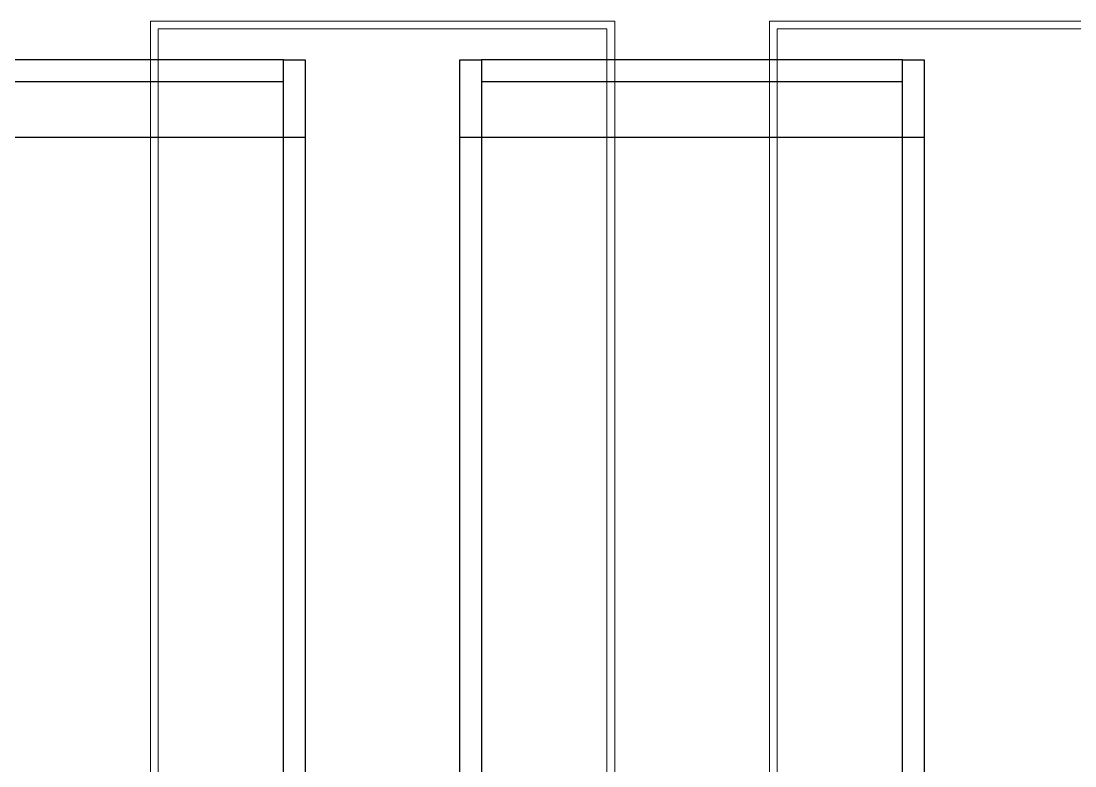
# Model space of a CAD drawing. Header units: millimetres. Extents: x 813027 to 1148939, y -931049 to -10.
# Drawn here: x 970906 to 971588, y -111266 to -110785 of the extents above; entities that cross this region are included whole.
import ezdxf

# ---------------------------------------------------------------- set-up
doc = ezdxf.new("R2010")
doc.units = ezdxf.units.MM
doc.layers.add('A-GLAZ-CURT', color=2, linetype='Continuous', lineweight=9)
doc.layers.add('A11_ALU.SOLID SHEET', color=7, linetype='Continuous')

# ---------------------------------------------------------------- blocks, each defined once
blk = doc.blocks.new('DPA_CP_Metal Ceiling Panel - Vertical Panel with Gap-23421632-4160 - LOWER PLATFORM LEVEL - REFLECTED CEILING GENERAL PLAN')
at = {"layer": 'A-GLAZ-CURT'}
for p, q in [((966196.33, -111761.78), (966196.33, -110786.78)), ((966196.33, -110786.78), (966496.33, -110786.78)), ((966196.33, -111761.78), (966196.33, -110786.78)), ((966196.33, -110786.78), (966496.33, -110786.78)), ((966496.33, -110786.78), (966196.33, -110786.78)), ((966196.33, -110786.78), (966196.33, -111761.78)), ((966496.33, -110786.78), (966196.33, -110786.78)), ((966196.33, -110786.78), (966196.33, -111761.78)), ((966196.33, -111761.78), (966196.33, -110786.78)), ((966196.33, -110786.78), (966496.33, -110786.78)), ((966496.33, -111761.78), (966496.33, -110786.78)), ((966496.33, -110786.78), (966496.33, -111761.78)), ((966496.33, -111761.78), (966496.33, -110786.78)), ((966496.33, -111761.78), (966496.33, -110786.78)), ((966496.33, -110786.78), (966496.33, -111761.78)), ((966201.33, -111756.78), (966201.33, -110791.78)), ((966201.33, -110791.78), (966491.33, -110791.78)), ((966491.33, -110791.78), (966491.33, -111756.78))]:
    blk.add_line(p, q, dxfattribs=at)
blk = doc.blocks.new('C-2-PP21-AR-4160-01-B_20250829-084021_EXCL')
at = {"layer": 'A-GLAZ-CURT'}
for p in [(-1042296.33, 105341.78), (-1041896.33, 105341.78)]:
    blk.add_blockref('DPA_CP_Metal Ceiling Panel - Vertical Panel with Gap-23421632-4160 - LOWER PLATFORM LEVEL - REFLECTED CEILING GENERAL PLAN', p, dxfattribs=at)
blk = doc.blocks.new('*U565')
for p, q in [((425, 7150), (425, 6850)), ((425, 6750), (425, 6450))]:
    blk.add_line(p, q)
at = {"layer": 'A11_ALU.SOLID SHEET', "color": 0}
for points in [[(475, 7136), (461, 7136), (461, 6864), (475, 6864)], [(-475, 6864), (475, 6864), (475, 6850), (-475, 6850)], [(-475, 6750), (475, 6750), (475, 6736), (-475, 6736)], [(475, 6736), (461, 6736), (461, 6464), (475, 6464)], [(-475, 6464), (475, 6464), (475, 6450), (-475, 6450)]]:
    blk.add_lwpolyline(points, close=True, dxfattribs=at)
blk = doc.blocks.new('C-2-PP21-AR-4160-01-B_20250829-084416_NEWCL')
at = {"rotation": 90}
blk.add_blockref('*U565', (-69150, -5945), dxfattribs=at)

msp = doc.modelspace()

# ---------------------------------------------------------------- block references
msp.add_blockref('C-2-PP21-AR-4160-01-B_20250829-084021_EXCL', (1047090, -105340))

# ---------------------------------------------------------------- next in the draw order: block references
msp.add_blockref('C-2-PP21-AR-4160-01-B_20250829-084416_NEWCL', (1047090, -105340))

doc.saveas('drawing.dxf')
